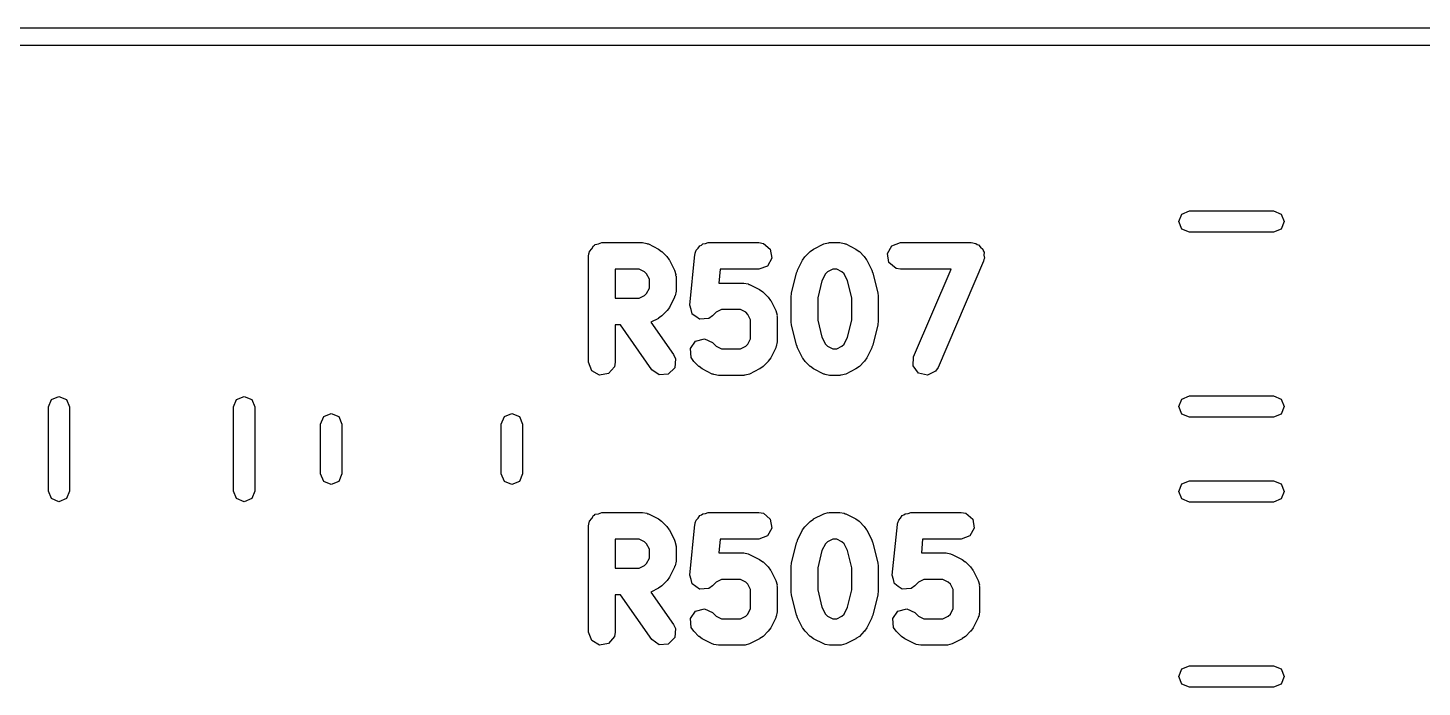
# Model space of a CAD drawing. Extents: x 59.1 to 151.1, y -119.5 to -80.2.
# Drawn here: x 115.89 to 123.76, y -85.67 to -81.95 of the extents above; entities that cross this region are included whole.
import ezdxf

# ---------------------------------------------------------------- set-up
doc = ezdxf.new("R2010")
doc.units = 0
doc.layers.add('BLACK', color=7, linetype='CONTINUOUS')

msp = doc.modelspace()

# ---------------------------------------------------------------- linework, layer by layer
at = {"layer": 'BLACK', "linetype": 'CONTINUOUS'}
for p, q in [((60, -81.95), (149, -81.95)), ((149, -82.05), (60, -82.05)), ((122.385, -83.0435), (122.402, -83.0011)), ((122.402, -83.0011), (122.445, -82.9835)), ((122.445, -82.9835), (122.919, -82.9835)), ((122.919, -82.9835), (122.962, -83.0011)), ((122.962, -83.0011), (122.979, -83.0435)), ((122.402, -83.0859), (122.385, -83.0435)), ((122.445, -83.1035), (122.402, -83.0859)), ((122.919, -83.1035), (122.445, -83.1035)), ((122.962, -83.0859), (122.919, -83.1035)), ((122.979, -83.0435), (122.962, -83.0859)), ((119.07, -83.1968), (119.08, -83.18)), ((119.08, -83.18), (119.086, -83.1777)), ((119.086, -83.1777), (119.09, -83.1725)), ((119.09, -83.1725), (119.109, -83.1691)), ((119.109, -83.1691), (119.128, -83.1624)), ((119.128, -83.1624), (119.356, -83.1624)), ((119.356, -83.1624), (119.382, -83.167)), ((119.382, -83.167), (119.385, -83.1698)), ((119.385, -83.1698), (119.39, -83.1703)), ((119.39, -83.1703), (119.447, -83.1989)), ((119.672, -83.1938), (119.68, -83.18)), ((119.68, -83.18), (119.689, -83.1764)), ((119.689, -83.1764), (119.697, -83.1691)), ((119.697, -83.1691), (119.713, -83.1679)), ((119.713, -83.1679), (119.728, -83.1624)), ((119.728, -83.1624), (120.013, -83.1624)), ((120.013, -83.1624), (120.039, -83.167)), ((120.039, -83.167), (120.078, -83.1999)), ((120.323, -83.1989), (120.38, -83.1703)), ((120.38, -83.1703), (120.405, -83.1629)), ((120.405, -83.1629), (120.409, -83.164)), ((120.409, -83.164), (120.413, -83.1624)), ((120.413, -83.1624), (120.471, -83.1624)), ((120.471, -83.1624), (120.496, -83.167)), ((120.496, -83.167), (120.5, -83.1698)), ((120.5, -83.1698), (120.504, -83.1703)), ((120.504, -83.1703), (120.561, -83.1989)), ((120.74, -83.2244), (120.765, -83.18)), ((120.765, -83.18), (120.813, -83.1624)), ((120.813, -83.1624), (121.213, -83.1624)), ((121.213, -83.1624), (121.239, -83.167)), ((121.239, -83.167), (121.246, -83.1726)), ((121.246, -83.1726), (121.254, -83.1747)), ((121.254, -83.1747), (121.265, -83.1887)), ((119.053, -83.2374), (119.054, -83.2277)), ((119.053, -83.8374), (119.053, -83.2374)), ((119.054, -83.2244), (119.056, -83.2215)), ((119.054, -83.2277), (119.054, -83.2244)), ((119.056, -83.2215), (119.057, -83.2118)), ((119.057, -83.2118), (119.07, -83.1968)), ((119.447, -83.1989), (119.465, -83.2123)), ((119.465, -83.2123), (119.466, -83.213)), ((119.466, -83.213), (119.495, -83.2415)), ((119.495, -83.2415), (119.508, -83.2599)), ((119.508, -83.2599), (119.509, -83.261)), ((119.509, -83.261), (119.538, -83.3182)), ((119.625, -83.5157), (119.653, -83.23)), ((119.653, -83.23), (119.654, -83.2261)), ((119.654, -83.2244), (119.655, -83.2217)), ((119.654, -83.2261), (119.654, -83.2244)), ((119.655, -83.2217), (119.66, -83.2049)), ((119.66, -83.2049), (119.672, -83.1938)), ((120.087, -83.2505), (120.062, -83.2949)), ((120.078, -83.1999), (120.087, -83.2505)), ((120.232, -83.3182), (120.261, -83.261)), ((120.261, -83.261), (120.274, -83.243)), ((120.274, -83.243), (120.275, -83.2415)), ((120.275, -83.2415), (120.303, -83.213)), ((120.303, -83.213), (120.322, -83.2001)), ((120.322, -83.2001), (120.323, -83.1989)), ((120.561, -83.1989), (120.579, -83.2123)), ((120.579, -83.2123), (120.581, -83.213)), ((120.581, -83.213), (120.609, -83.2415)), ((120.609, -83.2415), (120.622, -83.2599)), ((120.622, -83.2599), (120.623, -83.261)), ((120.623, -83.261), (120.652, -83.3182)), ((120.748, -83.2749), (120.74, -83.2244)), ((121.265, -83.1887), (121.278, -83.1999)), ((121.278, -83.1999), (121.28, -83.2087)), ((121.28, -83.2087), (121.285, -83.2157)), ((121.283, -83.2581), (121.282, -83.267)), ((121.287, -83.2505), (121.283, -83.2581)), ((121.285, -83.2157), (121.284, -83.2332)), ((121.284, -83.2332), (121.287, -83.2505)), ((119.203, -83.3124), (119.203, -83.4767)), ((119.339, -83.3124), (119.203, -83.3124)), ((119.369, -83.3276), (119.339, -83.3124)), ((119.38, -83.339), (119.369, -83.3276)), ((119.396, -83.3694), (119.38, -83.339)), ((119.538, -83.3182), (119.545, -83.3431)), ((119.545, -83.3431), (119.544, -83.3475)), ((119.796, -83.3124), (119.788, -83.391)), ((120.013, -83.3124), (119.796, -83.3124)), ((120.062, -83.2949), (120.013, -83.3124)), ((120.198, -83.4478), (120.226, -83.3335)), ((120.226, -83.3335), (120.232, -83.3217)), ((120.232, -83.3217), (120.232, -83.3182)), ((120.389, -83.339), (120.37, -83.3779)), ((120.401, -83.3276), (120.389, -83.339)), ((120.431, -83.3124), (120.401, -83.3276)), ((120.453, -83.3124), (120.431, -83.3124)), ((120.483, -83.3276), (120.453, -83.3124)), ((120.495, -83.339), (120.483, -83.3276)), ((120.514, -83.3779), (120.495, -83.339)), ((120.652, -83.3182), (120.656, -83.3306)), ((120.656, -83.3306), (120.658, -83.3335)), ((120.658, -83.3335), (120.686, -83.4478)), ((120.788, -83.3079), (120.748, -83.2749)), ((120.813, -83.3124), (120.788, -83.3079)), ((121.1, -83.3124), (120.813, -83.3124)), ((120.887, -83.8079), (121.1, -83.3124)), ((121.282, -83.267), (121.025, -83.867)), ((119.38, -83.4501), (119.396, -83.4197)), ((119.396, -83.4197), (119.396, -83.3694)), ((119.544, -83.3475), (119.546, -83.3517)), ((119.546, -83.3517), (119.546, -83.4374)), ((119.788, -83.391), (119.928, -83.391)), ((119.928, -83.391), (119.953, -83.3955)), ((119.953, -83.3955), (119.957, -83.3984)), ((119.957, -83.3984), (119.961, -83.3989)), ((119.961, -83.3989), (120.018, -83.4275)), ((120.37, -83.3779), (120.346, -83.4752)), ((120.538, -83.4752), (120.514, -83.3779)), ((119.203, -83.4767), (119.339, -83.4767)), ((119.339, -83.4767), (119.369, -83.4615)), ((119.369, -83.4615), (119.38, -83.4501)), ((119.538, -83.471), (119.509, -83.5281)), ((119.541, -83.4631), (119.538, -83.4665)), ((119.538, -83.4665), (119.538, -83.471)), ((119.546, -83.4374), (119.541, -83.4631)), ((120.018, -83.4275), (120.036, -83.4408)), ((120.036, -83.4408), (120.038, -83.4415)), ((120.038, -83.4415), (120.066, -83.4701)), ((120.066, -83.4701), (120.079, -83.4885)), ((120.079, -83.4885), (120.081, -83.4896)), ((120.081, -83.4896), (120.109, -83.5467)), ((120.196, -83.466), (120.198, -83.4513)), ((120.196, -83.6089), (120.196, -83.466)), ((120.198, -83.4513), (120.198, -83.4478)), ((120.346, -83.4752), (120.346, -83.5996)), ((120.538, -83.5996), (120.538, -83.4752)), ((120.686, -83.4478), (120.687, -83.4627)), ((120.687, -83.4627), (120.688, -83.466)), ((120.688, -83.466), (120.688, -83.6089)), ((119.466, -83.5762), (119.448, -83.589)), ((119.495, -83.5476), (119.466, -83.5762)), ((119.496, -83.5461), (119.495, -83.5476)), ((119.509, -83.5281), (119.496, -83.5461)), ((119.624, -83.5166), (119.625, -83.5162)), ((119.631, -83.541), (119.624, -83.5166)), ((119.625, -83.5162), (119.625, -83.5157)), ((119.637, -83.5654), (119.631, -83.541)), ((119.638, -83.5657), (119.637, -83.5654)), ((119.638, -83.5662), (119.638, -83.5657)), ((119.658, -83.5806), (119.638, -83.5662)), ((119.679, -83.5953), (119.658, -83.5806)), ((119.752, -83.5762), (119.731, -83.5911)), ((119.772, -83.5562), (119.752, -83.5762)), ((119.803, -83.541), (119.772, -83.5562)), ((119.91, -83.541), (119.803, -83.541)), ((119.94, -83.5562), (119.91, -83.541)), ((119.952, -83.5676), (119.94, -83.5562)), ((119.967, -83.598), (119.952, -83.5676)), ((120.109, -83.5467), (120.117, -83.5717)), ((120.117, -83.5717), (120.115, -83.5761)), ((120.115, -83.5761), (120.117, -83.5803)), ((120.117, -83.5803), (120.117, -83.7231)), ((119.232, -83.6267), (119.203, -83.6267)), ((119.203, -83.6267), (119.203, -83.8374)), ((119.409, -83.8804), (119.232, -83.6267)), ((119.447, -83.5902), (119.404, -83.6117)), ((119.404, -83.6117), (119.532, -83.7944)), ((119.448, -83.589), (119.447, -83.5902)), ((119.68, -83.5956), (119.679, -83.5953)), ((119.679, -83.5953), (119.679, -83.5953)), ((119.705, -83.5934), (119.68, -83.5956)), ((119.73, -83.5915), (119.705, -83.5934)), ((119.731, -83.5911), (119.73, -83.5912)), ((119.73, -83.5912), (119.73, -83.5915)), ((119.967, -83.7054), (119.967, -83.598)), ((120.197, -83.6121), (120.196, -83.6089)), ((120.198, -83.627), (120.197, -83.6121)), ((120.226, -83.7413), (120.198, -83.627)), ((120.346, -83.5996), (120.37, -83.697)), ((120.514, -83.697), (120.538, -83.5996)), ((120.686, -83.627), (120.658, -83.7413)), ((120.688, -83.6089), (120.686, -83.6236)), ((120.686, -83.6236), (120.686, -83.627)), ((119.627, -83.7609), (119.656, -83.7188)), ((119.656, -83.7188), (119.706, -83.7056)), ((119.706, -83.7056), (119.752, -83.7273)), ((119.752, -83.7273), (119.772, -83.7472)), ((119.94, -83.7472), (119.952, -83.7359)), ((119.952, -83.7359), (119.967, -83.7054)), ((120.117, -83.7231), (120.112, -83.7488)), ((120.37, -83.697), (120.389, -83.7359)), ((120.389, -83.7359), (120.401, -83.7472)), ((120.483, -83.7472), (120.495, -83.7359)), ((120.495, -83.7359), (120.514, -83.697)), ((119.532, -83.7944), (119.543, -83.818)), ((119.631, -83.812), (119.627, -83.7609)), ((119.646, -83.8333), (119.631, -83.812)), ((119.772, -83.7472), (119.803, -83.7624)), ((119.803, -83.7624), (119.91, -83.7624)), ((119.91, -83.7624), (119.94, -83.7472)), ((120.081, -83.8138), (120.067, -83.8318)), ((120.109, -83.7567), (120.081, -83.8138)), ((120.11, -83.7522), (120.109, -83.7567)), ((120.112, -83.7488), (120.11, -83.7522)), ((120.228, -83.7443), (120.226, -83.7413)), ((120.232, -83.7567), (120.228, -83.7443)), ((120.261, -83.8138), (120.232, -83.7567)), ((120.262, -83.815), (120.261, -83.8138)), ((120.275, -83.8333), (120.262, -83.815)), ((120.401, -83.7472), (120.431, -83.7624)), ((120.431, -83.7624), (120.453, -83.7624)), ((120.453, -83.7624), (120.483, -83.7472)), ((120.623, -83.8138), (120.61, -83.8318)), ((120.652, -83.7567), (120.623, -83.8138)), ((120.658, -83.7413), (120.652, -83.7532)), ((120.652, -83.7532), (120.652, -83.7567)), ((120.884, -83.8591), (120.887, -83.8079)), ((119.07, -83.8856), (119.053, -83.8374)), ((119.115, -83.9113), (119.07, -83.8856)), ((119.198, -83.8631), (119.165, -83.9024)), ((119.203, -83.8374), (119.198, -83.8631)), ((119.451, -83.9099), (119.409, -83.8804)), ((119.539, -83.8691), (119.502, -83.9054)), ((119.543, -83.818), (119.539, -83.8691)), ((119.675, -83.8619), (119.646, -83.8333)), ((119.676, -83.8626), (119.675, -83.8619)), ((119.694, -83.8759), (119.676, -83.8626)), ((119.751, -83.9045), (119.694, -83.8759)), ((120.018, -83.8759), (119.961, -83.9045)), ((120.02, -83.8748), (120.018, -83.8759)), ((120.038, -83.8619), (120.02, -83.8748)), ((120.066, -83.8333), (120.038, -83.8619)), ((120.067, -83.8318), (120.066, -83.8333)), ((120.303, -83.8619), (120.275, -83.8333)), ((120.305, -83.8626), (120.303, -83.8619)), ((120.323, -83.8759), (120.305, -83.8626)), ((120.38, -83.9045), (120.323, -83.8759)), ((120.561, -83.8759), (120.504, -83.9045)), ((120.562, -83.8748), (120.561, -83.8759)), ((120.581, -83.8619), (120.562, -83.8748)), ((120.609, -83.8333), (120.581, -83.8619)), ((120.61, -83.8318), (120.609, -83.8333)), ((120.915, -83.9002), (120.884, -83.8591)), ((121.011, -83.8888), (120.965, -83.9119)), ((121.025, -83.867), (121.011, -83.8888)), ((119.165, -83.9024), (119.115, -83.9113)), ((119.502, -83.9054), (119.451, -83.9099)), ((119.756, -83.905), (119.751, -83.9045)), ((119.759, -83.9079), (119.756, -83.905)), ((119.785, -83.9124), (119.759, -83.9079)), ((119.928, -83.9124), (119.785, -83.9124)), ((119.932, -83.9109), (119.928, -83.9124)), ((119.936, -83.9119), (119.932, -83.9109)), ((119.961, -83.9045), (119.936, -83.9119)), ((120.384, -83.905), (120.38, -83.9045)), ((120.388, -83.9079), (120.384, -83.905)), ((120.413, -83.9124), (120.388, -83.9079)), ((120.471, -83.9124), (120.413, -83.9124)), ((120.475, -83.9109), (120.471, -83.9124)), ((120.479, -83.9119), (120.475, -83.9109)), ((120.504, -83.9045), (120.479, -83.9119)), ((120.965, -83.9119), (120.915, -83.9002)), ((116.003, -84.0907), (116.021, -84.0483)), ((116.021, -84.0483), (116.063, -84.0307)), ((116.063, -84.0307), (116.106, -84.0483)), ((116.106, -84.0483), (116.123, -84.0907)), ((117.048, -84.0907), (117.066, -84.0483)), ((117.066, -84.0483), (117.108, -84.0307)), ((117.108, -84.0307), (117.151, -84.0483)), ((117.151, -84.0483), (117.168, -84.0907)), ((122.385, -84.0885), (122.402, -84.0461)), ((122.402, -84.0461), (122.445, -84.0285)), ((122.445, -84.0285), (122.919, -84.0285)), ((122.919, -84.0285), (122.962, -84.0461)), ((122.962, -84.0461), (122.979, -84.0885)), ((116.003, -84.5653), (116.003, -84.0907)), ((116.123, -84.0907), (116.123, -84.5653)), ((117.048, -84.5653), (117.048, -84.0907)), ((117.168, -84.0907), (117.168, -84.5653)), ((117.558, -84.145), (117.6, -84.1274)), ((117.6, -84.1274), (117.642, -84.145)), ((118.578, -84.145), (118.62, -84.1274)), ((118.62, -84.1274), (118.662, -84.145)), ((122.402, -84.1309), (122.385, -84.0885)), ((122.445, -84.1485), (122.402, -84.1309)), ((122.962, -84.1309), (122.919, -84.1485)), ((122.979, -84.0885), (122.962, -84.1309)), ((117.54, -84.1874), (117.558, -84.145)), ((117.54, -84.4686), (117.54, -84.1874)), ((117.642, -84.145), (117.66, -84.1874)), ((117.66, -84.1874), (117.66, -84.4686)), ((118.56, -84.1874), (118.578, -84.145)), ((118.56, -84.4686), (118.56, -84.1874)), ((118.662, -84.145), (118.68, -84.1874)), ((118.68, -84.1874), (118.68, -84.4686)), ((122.919, -84.1485), (122.445, -84.1485)), ((117.558, -84.511), (117.54, -84.4686)), ((117.6, -84.5286), (117.558, -84.511)), ((117.642, -84.511), (117.6, -84.5286)), ((117.66, -84.4686), (117.642, -84.511)), ((118.578, -84.511), (118.56, -84.4686)), ((118.62, -84.5286), (118.578, -84.511)), ((118.662, -84.511), (118.62, -84.5286)), ((118.68, -84.4686), (118.662, -84.511)), ((122.385, -84.5675), (122.402, -84.5251)), ((122.402, -84.5251), (122.445, -84.5075)), ((122.445, -84.5075), (122.919, -84.5075)), ((122.919, -84.5075), (122.962, -84.5251)), ((122.962, -84.5251), (122.979, -84.5675)), ((116.021, -84.6077), (116.003, -84.5653)), ((116.123, -84.5653), (116.106, -84.6077)), ((117.066, -84.6077), (117.048, -84.5653)), ((117.168, -84.5653), (117.151, -84.6077)), ((122.402, -84.6099), (122.385, -84.5675)), ((122.979, -84.5675), (122.962, -84.6099)), ((116.063, -84.6253), (116.021, -84.6077)), ((116.106, -84.6077), (116.063, -84.6253)), ((117.108, -84.6253), (117.066, -84.6077)), ((117.151, -84.6077), (117.108, -84.6253)), ((122.445, -84.6275), (122.402, -84.6099)), ((122.919, -84.6275), (122.445, -84.6275)), ((122.962, -84.6099), (122.919, -84.6275)), ((119.053, -84.7614), (119.054, -84.7517)), ((119.053, -85.3614), (119.053, -84.7614)), ((119.054, -84.7484), (119.056, -84.7455)), ((119.054, -84.7517), (119.054, -84.7484)), ((119.056, -84.7455), (119.057, -84.7358)), ((119.057, -84.7358), (119.07, -84.7208)), ((119.07, -84.7208), (119.08, -84.704)), ((119.08, -84.704), (119.086, -84.7017)), ((119.086, -84.7017), (119.09, -84.6965)), ((119.09, -84.6965), (119.109, -84.6931)), ((119.109, -84.6931), (119.128, -84.6864)), ((119.128, -84.6864), (119.356, -84.6864)), ((119.356, -84.6864), (119.382, -84.691)), ((119.382, -84.691), (119.385, -84.6938)), ((119.385, -84.6938), (119.39, -84.6943)), ((119.39, -84.6943), (119.447, -84.7229)), ((119.447, -84.7229), (119.465, -84.7363)), ((119.465, -84.7363), (119.466, -84.737)), ((119.466, -84.737), (119.495, -84.7655)), ((119.625, -85.0397), (119.653, -84.754)), ((119.653, -84.754), (119.654, -84.7501)), ((119.654, -84.7484), (119.655, -84.7457)), ((119.654, -84.7501), (119.654, -84.7484)), ((119.655, -84.7457), (119.66, -84.7289)), ((119.66, -84.7289), (119.672, -84.7178)), ((119.672, -84.7178), (119.68, -84.704)), ((119.68, -84.704), (119.689, -84.7004)), ((119.689, -84.7004), (119.697, -84.6931)), ((119.697, -84.6931), (119.713, -84.6919)), ((119.713, -84.6919), (119.728, -84.6864)), ((119.728, -84.6864), (120.013, -84.6864)), ((120.013, -84.6864), (120.039, -84.691)), ((120.039, -84.691), (120.078, -84.7239)), ((120.078, -84.7239), (120.087, -84.7745)), ((120.275, -84.7655), (120.303, -84.737)), ((120.303, -84.737), (120.322, -84.7241)), ((120.322, -84.7241), (120.323, -84.7229)), ((120.323, -84.7229), (120.38, -84.6943)), ((120.38, -84.6943), (120.405, -84.6869)), ((120.405, -84.6869), (120.409, -84.688)), ((120.409, -84.688), (120.413, -84.6864)), ((120.413, -84.6864), (120.471, -84.6864)), ((120.471, -84.6864), (120.496, -84.691)), ((120.496, -84.691), (120.5, -84.6938)), ((120.5, -84.6938), (120.504, -84.6943)), ((120.504, -84.6943), (120.561, -84.7229)), ((120.561, -84.7229), (120.579, -84.7363)), ((120.579, -84.7363), (120.581, -84.737)), ((120.581, -84.737), (120.609, -84.7655)), ((120.767, -85.0397), (120.796, -84.754)), ((120.796, -84.754), (120.797, -84.7501)), ((120.797, -84.7484), (120.798, -84.7457)), ((120.797, -84.7501), (120.797, -84.7484)), ((120.798, -84.7457), (120.803, -84.7289)), ((120.803, -84.7289), (120.814, -84.7178)), ((120.814, -84.7178), (120.822, -84.704)), ((120.822, -84.704), (120.832, -84.7004)), ((120.832, -84.7004), (120.84, -84.6931)), ((120.84, -84.6931), (120.856, -84.6919)), ((120.856, -84.6919), (120.871, -84.6864)), ((120.871, -84.6864), (121.156, -84.6864)), ((121.156, -84.6864), (121.182, -84.691)), ((121.182, -84.691), (121.221, -84.7239)), ((121.221, -84.7239), (121.23, -84.7745)), ((119.203, -84.8364), (119.203, -85.0007)), ((119.339, -84.8364), (119.203, -84.8364)), ((119.369, -84.8516), (119.339, -84.8364)), ((119.495, -84.7655), (119.508, -84.7839)), ((119.508, -84.7839), (119.509, -84.785)), ((119.509, -84.785), (119.538, -84.8422)), ((119.796, -84.8364), (119.788, -84.915)), ((120.013, -84.8364), (119.796, -84.8364)), ((120.062, -84.8189), (120.013, -84.8364)), ((120.087, -84.7745), (120.062, -84.8189)), ((120.232, -84.8422), (120.261, -84.785)), ((120.261, -84.785), (120.274, -84.767)), ((120.274, -84.767), (120.275, -84.7655)), ((120.431, -84.8364), (120.401, -84.8516)), ((120.453, -84.8364), (120.431, -84.8364)), ((120.483, -84.8516), (120.453, -84.8364)), ((120.609, -84.7655), (120.622, -84.7839)), ((120.622, -84.7839), (120.623, -84.785)), ((120.623, -84.785), (120.652, -84.8422)), ((120.938, -84.8364), (120.931, -84.915)), ((121.156, -84.8364), (120.938, -84.8364)), ((121.204, -84.8189), (121.156, -84.8364)), ((121.23, -84.7745), (121.204, -84.8189)), ((119.38, -84.863), (119.369, -84.8516)), ((119.396, -84.8934), (119.38, -84.863)), ((119.396, -84.9437), (119.396, -84.8934)), ((119.538, -84.8422), (119.545, -84.8671)), ((119.545, -84.8671), (119.544, -84.8715)), ((119.544, -84.8715), (119.546, -84.8757)), ((119.546, -84.8757), (119.546, -84.9614)), ((119.788, -84.915), (119.928, -84.915)), ((119.928, -84.915), (119.953, -84.9195)), ((120.198, -84.9718), (120.226, -84.8575)), ((120.226, -84.8575), (120.232, -84.8457)), ((120.232, -84.8457), (120.232, -84.8422)), ((120.37, -84.9019), (120.346, -84.9992)), ((120.389, -84.863), (120.37, -84.9019)), ((120.401, -84.8516), (120.389, -84.863)), ((120.495, -84.863), (120.483, -84.8516)), ((120.514, -84.9019), (120.495, -84.863)), ((120.538, -84.9992), (120.514, -84.9019)), ((120.652, -84.8422), (120.656, -84.8546)), ((120.656, -84.8546), (120.658, -84.8575)), ((120.658, -84.8575), (120.686, -84.9718)), ((120.931, -84.915), (121.071, -84.915)), ((121.071, -84.915), (121.096, -84.9195)), ((119.339, -85.0007), (119.369, -84.9855)), ((119.369, -84.9855), (119.38, -84.9741)), ((119.38, -84.9741), (119.396, -84.9437)), ((119.538, -84.995), (119.509, -85.0521)), ((119.541, -84.9871), (119.538, -84.9905)), ((119.538, -84.9905), (119.538, -84.995)), ((119.546, -84.9614), (119.541, -84.9871)), ((119.953, -84.9195), (119.957, -84.9224)), ((119.957, -84.9224), (119.961, -84.9229)), ((119.961, -84.9229), (120.018, -84.9515)), ((120.018, -84.9515), (120.036, -84.9648)), ((120.036, -84.9648), (120.038, -84.9655)), ((120.038, -84.9655), (120.066, -84.9941)), ((120.066, -84.9941), (120.079, -85.0125)), ((120.196, -84.99), (120.198, -84.9753)), ((120.196, -85.1329), (120.196, -84.99)), ((120.198, -84.9753), (120.198, -84.9718)), ((120.686, -84.9718), (120.687, -84.9867)), ((120.687, -84.9867), (120.688, -84.99)), ((120.688, -84.99), (120.688, -85.1329)), ((121.096, -84.9195), (121.1, -84.9224)), ((121.1, -84.9224), (121.104, -84.9229)), ((121.104, -84.9229), (121.161, -84.9515)), ((121.161, -84.9515), (121.179, -84.9648)), ((121.179, -84.9648), (121.181, -84.9655)), ((121.181, -84.9655), (121.209, -84.9941)), ((121.209, -84.9941), (121.222, -85.0125)), ((119.203, -85.0007), (119.339, -85.0007)), ((119.495, -85.0716), (119.466, -85.1002)), ((119.496, -85.0701), (119.495, -85.0716)), ((119.509, -85.0521), (119.496, -85.0701)), ((119.624, -85.0406), (119.625, -85.0402)), ((119.631, -85.065), (119.624, -85.0406)), ((119.625, -85.0402), (119.625, -85.0397)), ((119.637, -85.0894), (119.631, -85.065)), ((119.803, -85.065), (119.772, -85.0802)), ((119.91, -85.065), (119.803, -85.065)), ((119.94, -85.0802), (119.91, -85.065)), ((120.079, -85.0125), (120.081, -85.0136)), ((120.081, -85.0136), (120.109, -85.0707)), ((120.109, -85.0707), (120.117, -85.0957)), ((120.346, -84.9992), (120.346, -85.1236)), ((120.538, -85.1236), (120.538, -84.9992)), ((120.767, -85.0402), (120.767, -85.0397)), ((120.767, -85.0406), (120.767, -85.0402)), ((120.774, -85.065), (120.767, -85.0406)), ((120.78, -85.0894), (120.774, -85.065)), ((120.945, -85.065), (120.915, -85.0802)), ((121.053, -85.065), (120.945, -85.065)), ((121.083, -85.0802), (121.053, -85.065)), ((121.222, -85.0125), (121.223, -85.0136)), ((121.223, -85.0136), (121.252, -85.0707)), ((121.252, -85.0707), (121.259, -85.0957)), ((119.232, -85.1507), (119.203, -85.1507)), ((119.203, -85.1507), (119.203, -85.3614)), ((119.409, -85.4044), (119.232, -85.1507)), ((119.447, -85.1142), (119.404, -85.1357)), ((119.404, -85.1357), (119.532, -85.3184)), ((119.448, -85.113), (119.447, -85.1142)), ((119.466, -85.1002), (119.448, -85.113)), ((119.638, -85.0897), (119.637, -85.0894)), ((119.638, -85.0902), (119.638, -85.0897)), ((119.658, -85.1046), (119.638, -85.0902)), ((119.679, -85.1193), (119.658, -85.1046)), ((119.68, -85.1196), (119.679, -85.1193)), ((119.679, -85.1193), (119.679, -85.1193)), ((119.705, -85.1174), (119.68, -85.1196)), ((119.73, -85.1155), (119.705, -85.1174)), ((119.731, -85.1151), (119.73, -85.1152)), ((119.73, -85.1152), (119.73, -85.1155)), ((119.752, -85.1002), (119.731, -85.1151)), ((119.772, -85.0802), (119.752, -85.1002)), ((119.952, -85.0916), (119.94, -85.0802)), ((119.967, -85.122), (119.952, -85.0916)), ((119.967, -85.2294), (119.967, -85.122)), ((120.117, -85.0957), (120.115, -85.1001)), ((120.115, -85.1001), (120.117, -85.1043)), ((120.117, -85.1043), (120.117, -85.2471)), ((120.197, -85.1361), (120.196, -85.1329)), ((120.198, -85.151), (120.197, -85.1361)), ((120.226, -85.2653), (120.198, -85.151)), ((120.346, -85.1236), (120.37, -85.221)), ((120.514, -85.221), (120.538, -85.1236)), ((120.686, -85.151), (120.658, -85.2653)), ((120.688, -85.1329), (120.686, -85.1476)), ((120.686, -85.1476), (120.686, -85.151)), ((120.78, -85.0897), (120.78, -85.0894)), ((120.781, -85.0902), (120.78, -85.0897)), ((120.801, -85.1046), (120.781, -85.0902)), ((120.822, -85.1193), (120.801, -85.1046)), ((120.823, -85.1196), (120.822, -85.1193)), ((120.822, -85.1193), (120.822, -85.1193)), ((120.848, -85.1174), (120.823, -85.1196)), ((120.873, -85.1155), (120.848, -85.1174)), ((120.874, -85.1151), (120.873, -85.1152)), ((120.873, -85.1152), (120.873, -85.1155)), ((120.895, -85.1002), (120.874, -85.1151)), ((120.915, -85.0802), (120.895, -85.1002)), ((121.095, -85.0916), (121.083, -85.0802)), ((121.11, -85.122), (121.095, -85.0916)), ((121.11, -85.2294), (121.11, -85.122)), ((121.259, -85.0957), (121.258, -85.1001)), ((121.258, -85.1001), (121.26, -85.1043)), ((121.26, -85.1043), (121.26, -85.2471)), ((119.656, -85.2428), (119.706, -85.2296)), ((119.706, -85.2296), (119.752, -85.2513)), ((119.952, -85.2599), (119.967, -85.2294)), ((120.37, -85.221), (120.389, -85.2599)), ((120.495, -85.2599), (120.514, -85.221)), ((120.799, -85.2428), (120.849, -85.2296)), ((120.849, -85.2296), (120.895, -85.2513)), ((121.095, -85.2599), (121.11, -85.2294)), ((119.627, -85.2849), (119.656, -85.2428)), ((119.631, -85.336), (119.627, -85.2849)), ((119.752, -85.2513), (119.772, -85.2712)), ((119.772, -85.2712), (119.803, -85.2864)), ((119.803, -85.2864), (119.91, -85.2864)), ((119.91, -85.2864), (119.94, -85.2712)), ((119.94, -85.2712), (119.952, -85.2599)), ((120.109, -85.2807), (120.081, -85.3378)), ((120.11, -85.2762), (120.109, -85.2807)), ((120.112, -85.2728), (120.11, -85.2762)), ((120.117, -85.2471), (120.112, -85.2728)), ((120.228, -85.2683), (120.226, -85.2653)), ((120.232, -85.2807), (120.228, -85.2683)), ((120.261, -85.3378), (120.232, -85.2807)), ((120.389, -85.2599), (120.401, -85.2712)), ((120.401, -85.2712), (120.431, -85.2864)), ((120.431, -85.2864), (120.453, -85.2864)), ((120.453, -85.2864), (120.483, -85.2712)), ((120.483, -85.2712), (120.495, -85.2599)), ((120.652, -85.2807), (120.623, -85.3378)), ((120.658, -85.2653), (120.652, -85.2772)), ((120.652, -85.2772), (120.652, -85.2807)), ((120.77, -85.2849), (120.799, -85.2428)), ((120.774, -85.336), (120.77, -85.2849)), ((120.895, -85.2513), (120.915, -85.2712)), ((120.915, -85.2712), (120.945, -85.2864)), ((120.945, -85.2864), (121.053, -85.2864)), ((121.053, -85.2864), (121.083, -85.2712)), ((121.083, -85.2712), (121.095, -85.2599)), ((121.252, -85.2807), (121.223, -85.3378)), ((121.255, -85.2728), (121.252, -85.2762)), ((121.252, -85.2762), (121.252, -85.2807)), ((121.26, -85.2471), (121.255, -85.2728)), ((119.07, -85.4096), (119.053, -85.3614)), ((119.198, -85.3871), (119.165, -85.4264)), ((119.203, -85.3614), (119.198, -85.3871)), ((119.532, -85.3184), (119.543, -85.342)), ((119.543, -85.342), (119.539, -85.3931)), ((119.646, -85.3573), (119.631, -85.336)), ((119.675, -85.3859), (119.646, -85.3573)), ((119.676, -85.3866), (119.675, -85.3859)), ((119.694, -85.3999), (119.676, -85.3866)), ((120.038, -85.3859), (120.02, -85.3988)), ((120.066, -85.3573), (120.038, -85.3859)), ((120.067, -85.3558), (120.066, -85.3573)), ((120.081, -85.3378), (120.067, -85.3558)), ((120.262, -85.339), (120.261, -85.3378)), ((120.275, -85.3573), (120.262, -85.339)), ((120.303, -85.3859), (120.275, -85.3573)), ((120.305, -85.3866), (120.303, -85.3859)), ((120.323, -85.3999), (120.305, -85.3866)), ((120.581, -85.3859), (120.562, -85.3988)), ((120.609, -85.3573), (120.581, -85.3859)), ((120.61, -85.3558), (120.609, -85.3573)), ((120.623, -85.3378), (120.61, -85.3558)), ((120.789, -85.3573), (120.774, -85.336)), ((120.818, -85.3859), (120.789, -85.3573)), ((120.819, -85.3866), (120.818, -85.3859)), ((120.837, -85.3999), (120.819, -85.3866)), ((121.181, -85.3859), (121.162, -85.3988)), ((121.209, -85.3573), (121.181, -85.3859)), ((121.21, -85.3558), (121.209, -85.3573)), ((121.223, -85.3378), (121.21, -85.3558)), ((119.115, -85.4353), (119.07, -85.4096)), ((119.165, -85.4264), (119.115, -85.4353)), ((119.451, -85.4339), (119.409, -85.4044)), ((119.502, -85.4294), (119.451, -85.4339)), ((119.539, -85.3931), (119.502, -85.4294)), ((119.751, -85.4285), (119.694, -85.3999)), ((119.756, -85.429), (119.751, -85.4285)), ((119.759, -85.4319), (119.756, -85.429)), ((119.785, -85.4364), (119.759, -85.4319)), ((119.928, -85.4364), (119.785, -85.4364)), ((119.932, -85.4349), (119.928, -85.4364)), ((119.936, -85.4359), (119.932, -85.4349)), ((119.961, -85.4285), (119.936, -85.4359)), ((120.018, -85.3999), (119.961, -85.4285)), ((120.02, -85.3988), (120.018, -85.3999)), ((120.38, -85.4285), (120.323, -85.3999)), ((120.384, -85.429), (120.38, -85.4285)), ((120.388, -85.4319), (120.384, -85.429)), ((120.413, -85.4364), (120.388, -85.4319)), ((120.471, -85.4364), (120.413, -85.4364)), ((120.475, -85.4349), (120.471, -85.4364)), ((120.479, -85.4359), (120.475, -85.4349)), ((120.504, -85.4285), (120.479, -85.4359)), ((120.561, -85.3999), (120.504, -85.4285)), ((120.562, -85.3988), (120.561, -85.3999)), ((120.894, -85.4285), (120.837, -85.3999)), ((120.899, -85.429), (120.894, -85.4285)), ((120.902, -85.4319), (120.899, -85.429)), ((120.928, -85.4364), (120.902, -85.4319)), ((121.071, -85.4364), (120.928, -85.4364)), ((121.075, -85.4349), (121.071, -85.4364)), ((121.079, -85.4359), (121.075, -85.4349)), ((121.104, -85.4285), (121.079, -85.4359)), ((121.161, -85.3999), (121.104, -85.4285)), ((121.162, -85.3988), (121.161, -85.3999)), ((122.385, -85.6125), (122.402, -85.5701)), ((122.402, -85.6549), (122.385, -85.6125)), ((122.402, -85.5701), (122.445, -85.5525)), ((122.445, -85.5525), (122.919, -85.5525)), ((122.919, -85.5525), (122.962, -85.5701)), ((122.962, -85.5701), (122.979, -85.6125)), ((122.979, -85.6125), (122.962, -85.6549)), ((122.445, -85.6725), (122.402, -85.6549)), ((122.919, -85.6725), (122.445, -85.6725)), ((122.962, -85.6549), (122.919, -85.6725))]:
    msp.add_line(p, q, dxfattribs=at)

doc.saveas('drawing.dxf')
